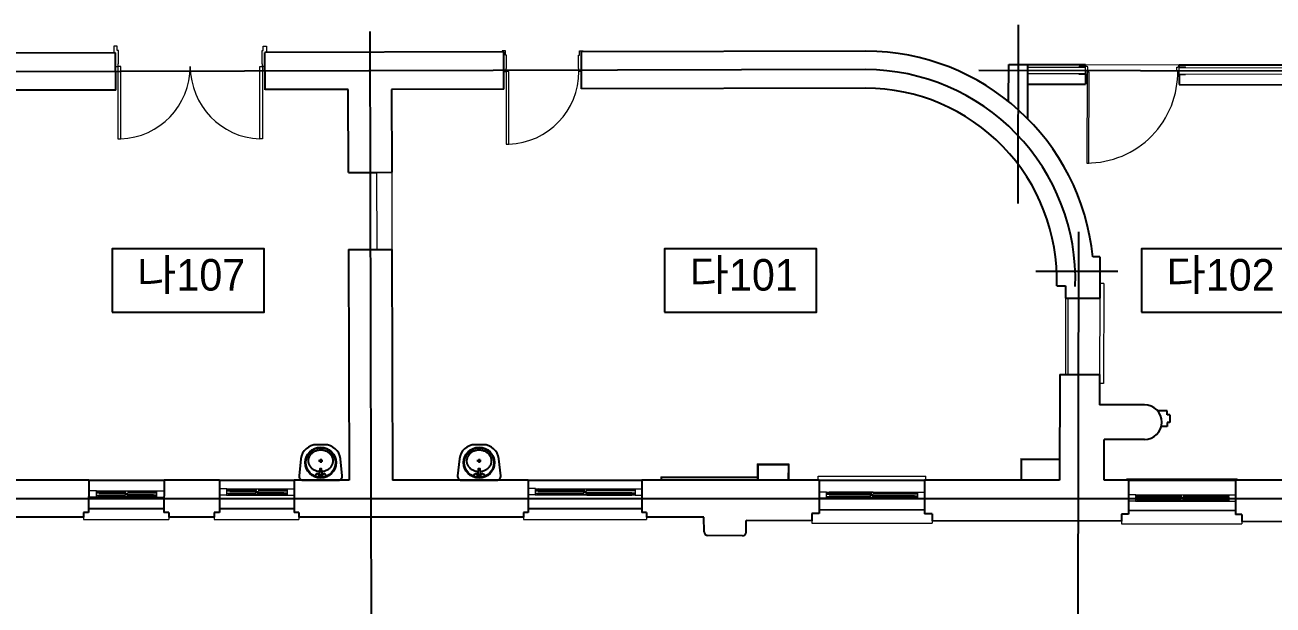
# Model space of a CAD drawing. Header units: millimetres. Extents: x 580267 to 706267, y 28800 to 115200.
# Drawn here: x 646856 to 662689, y 58665 to 66019 of the extents above; entities that cross this region are included whole.
import ezdxf
from ezdxf.enums import TextEntityAlignment as Align

# ---------------------------------------------------------------- set-up
doc = ezdxf.new("R2010")
doc.units = ezdxf.units.MM
doc.header["$LTSCALE"] = 5
for name, color, linetype, lineweight in [('ELE-1 (벽체 마감)', 3, 'Continuous', 9), ('ELE-2 (마감 창호)', 4, 'Continuous', 9), ('HAT-2', 8, 'Continuous', 0)]:
    doc.layers.add(name, color=color, linetype=linetype, lineweight=lineweight)
for name, color, linetype in [('text', 7, 'Continuous'), ('단면선', 2, 'Continuous'), ('입면', 7, 'Continuous'), ('입면선', 8, 'Continuous'), ('중심선', 1, 'Continuous')]:
    doc.layers.add(name, color=color, linetype=linetype)
doc.styles.get("Standard").update_dxf_attribs({"font": 'Gulim.ttf'})

# ---------------------------------------------------------------- blocks, each defined once
blk = doc.blocks.new('A$C26F80365')
at = {"layer": '입면선'}
for p, q in [((-25, 194), (25, 194)), ((-26, 0), (27, 0)), ((0, -27), (0, 26))]:
    blk.add_line(p, q, dxfattribs=at)
blk.add_lwpolyline([(-51, -205), (51, -205, 0.382162), (250, -27), (274, 189, 0.447008), (224, 245), (-224, 245, 0.447008), (-274, 189), (-250, -27, 0.382162)], format="xyb", close=True, dxfattribs=at)
blk.add_lwpolyline([(-25, 170), (-22, 170, -0.386916), (-18, 166), (-12, 101), (12, 101), (18, 166, -0.386916), (22, 170), (25, 170)], format="xyb", dxfattribs=at)
for centre, radius in [((0, 23), 196), ((0, 23), 188), ((-43, 182), 21.4), ((0, 182), 6.83), ((43, 182), 21.4), ((0, 0), 12.8)]:
    blk.add_circle(centre, radius, dxfattribs=at)
blk.add_rational_spline([(-15, 134), (-270, 114), (-135, -71), (0, -256), (135, -71), (270, 114), (15, 134)], [1, 0.527194519268, 1, 0.527194519268, 1, 0.527194519268, 1], degree=2, knots=[0, 0, 0, 0.333333, 0.333333, 0.666667, 0.666667, 1, 1, 1], dxfattribs=at)

msp = doc.modelspace()

# ---------------------------------------------------------------- linework, layer by layer
at = {"layer": 'ELE-1 (벽체 마감)'}
for p, q in [((659580, 65403.7), (660310, 65402.3)), ((659580.2, 65483.7), (660310.2, 65482.3)), ((660310, 65402.3), (660310.2, 65482.3)), ((661500, 65399.8), (661500.2, 65479.8)), ((661500, 65399.8), (663460, 65395.8)), ((661500.2, 65479.8), (663521.2, 65475.7)), ((651317.6, 64150.6), (651319.8, 63172.6)), ((651508.6, 64151), (651510.8, 63173)), ((660540.7, 62743.5), (660490.7, 62743.6)), ((660540.7, 62743.5), (660538.1, 61474.5)), ((660056.4, 62557.5), (660056.4, 61589.5)), ((660086.4, 62557.5), (660086.4, 61589.4)), ((660490.4, 62556.6), (660488.4, 61588.6)), ((660538.1, 61474.5), (660488.1, 61474.6)), ((659489.2, 60520.9), (659488.6, 60248.4)), ((659489.2, 60520.9), (659982.2, 60519.9)), ((659499.2, 60510.9), (659498.6, 60248.3)), ((659499.2, 60510.9), (659982.2, 60509.9)), ((656146.1, 60454), (656145.7, 60248.1)), ((656146.1, 60454), (656546.1, 60453.2)), ((656156.1, 60444), (656155.7, 60248.1)), ((656156.1, 60444), (656536.1, 60443.2)), ((656536.1, 60443.2), (656535.7, 60248.2)), ((656546.1, 60453.2), (656545.7, 60248.2)), ((654921.7, 60291.5), (654921.7, 60248.1)), ((654921.7, 60291.5), (656145.7, 60289)), ((654931.7, 60281.5), (654931.7, 60248.1)), ((654931.7, 60281.5), (656145.7, 60279))]:
    msp.add_line(p, q, dxfattribs=at)
at = {"layer": 'ELE-2 (마감 창호)'}
for p, q in [((647984.8, 65751.1), (647984.6, 65664.3)), ((648026.8, 65751.1), (647984.8, 65751.1)), ((648026.8, 65696.1), (648026.8, 65751.1)), ((649879.5, 65696.1), (649879.5, 65751.1)), ((649879.5, 65751.1), (649921.5, 65751.1)), ((649921.5, 65751.1), (649921.7, 65669.2)), ((648040.8, 65696.1), (648026.8, 65696.1)), ((648040.8, 65527.1), (648040.8, 65696.1)), ((649865.5, 65527.1), (649865.5, 65696.1)), ((649865.5, 65696.1), (649879.5, 65696.1)), ((652952.6, 65690.5), (652909.6, 65690.5)), ((652909.6, 65690.5), (652909.7, 65676.8)), ((652952.6, 65635.5), (652952.6, 65690.5)), ((652966.6, 65635.5), (652952.6, 65635.5)), ((652966.6, 65465.5), (652966.6, 65635.5)), ((653878.5, 65465.5), (653878.5, 65635.5)), ((653878.5, 65635.5), (653892.5, 65635.5)), ((653892.5, 65635.5), (653892.5, 65690.5)), ((653892.5, 65690.5), (653935.5, 65690.5)), ((653935.5, 65690.5), (653935.5, 65679.2)), ((648006.6, 65491.1), (648035.8, 65491.1)), ((648040.8, 65527.1), (648035.8, 65527.1)), ((648035.8, 65527.1), (648035.8, 65491.1)), ((649870.5, 65527.1), (649865.5, 65527.1)), ((649870.5, 65491.1), (649870.5, 65527.1)), ((649899.8, 65491.1), (649870.5, 65491.1)), ((652930.1, 65430.5), (652960.6, 65430.5)), ((652960.6, 65430.5), (652960.6, 65465.5)), ((652960.6, 65465.5), (652966.6, 65465.5)), ((653884.5, 65465.5), (653878.5, 65465.5)), ((653884.5, 65430.5), (653884.5, 65465.5)), ((653915.1, 65430.5), (653884.5, 65430.5)), ((660230, 65392.4), (660230, 65402.4)), ((660330, 65392.2), (660230, 65392.4)), ((660330.2, 65492.2), (660230.2, 65492.4)), ((660230.2, 65482.4), (660230.2, 65492.4)), ((660310.3, 65517.3), (661500.3, 65514.8)), ((660330, 65392.2), (660330.1, 65445.2)), ((660340.1, 65445.2), (660330.1, 65445.2)), ((660330.2, 65487.2), (660330.2, 65492.2)), ((660340.2, 65487.2), (660330.2, 65487.2)), ((660340.1, 65445.2), (660340.2, 65487.2)), ((661470.1, 65442.9), (661470.2, 65484.9)), ((661470.1, 65442.9), (661480.1, 65442.9)), ((661470.2, 65484.9), (661480.2, 65484.9)), ((661480, 65389.9), (661480.1, 65442.9)), ((661480.2, 65489.9), (661580.2, 65489.7)), ((661480.2, 65484.9), (661480.2, 65489.9)), ((661580, 65389.7), (661580, 65399.7)), ((661580.2, 65479.7), (661580.2, 65489.7)), ((661480, 65389.9), (661580, 65389.7)), ((656916.5, 60248.1), (656916.5, 60298.1)), ((656916.5, 60298.1), (658284.7, 60298.1)), ((658284.7, 60248.1), (658284.7, 60298.1)), ((660836.4, 60248.1), (660836.4, 60263.1)), ((660836.4, 60263.1), (662234.5, 60263.1)), ((662234.5, 60248.1), (662234.5, 60263.1)), ((647758.3, 60032.9), (647664.1, 60033.1)), ((647763.5, 60112.9), (647664.3, 60113.1)), ((647758.4, 60092.9), (647758.3, 60052.9)), ((647778.3, 60052.9), (647758.3, 60052.9)), ((647758.3, 60047.9), (647758.3, 60032.9)), ((647778.3, 60047.9), (647758.3, 60047.9)), ((647758.3, 60032.9), (648526.1, 60031.3)), ((647758.5, 60109.9), (647758.4, 60097.9)), ((647778.4, 60097.9), (647758.4, 60097.9)), ((647778.4, 60092.9), (647758.4, 60092.9)), ((647763.5, 60109.9), (647758.5, 60109.9)), ((647759.4, 60108.9), (647759.4, 60098.9)), ((647759.4, 60108.9), (647798.4, 60108.8)), ((647779.4, 60098.9), (647759.4, 60098.9)), ((647759.4, 60091.9), (647759.4, 60081.9)), ((647779.4, 60091.9), (647759.4, 60091.9)), ((647798.4, 60081.9), (647759.4, 60081.9)), ((647763.5, 60112.9), (648521.3, 60111.3)), ((647763.5, 60112.9), (647763.5, 60109.9)), ((647778.3, 60052.9), (647778.3, 60047.9)), ((647778.4, 60097.9), (647778.4, 60092.9)), ((647779.4, 60098.9), (647779.4, 60091.9)), ((647798.4, 60100.4), (647788.4, 60099.4)), ((647788.4, 60099.4), (647788.4, 60091.4)), ((647788.4, 60091.4), (647798.4, 60090.4)), ((647793.4, 60098.4), (647793.4, 60092.4)), ((647794.4, 60098.4), (648127.9, 60097.7)), ((647794.4, 60092.4), (648127.9, 60091.7)), ((647798.4, 60108.8), (647798.4, 60100.4)), ((647800.4, 60099.8), (647798.4, 60100.4)), ((647800.4, 60090.8), (647798.4, 60090.4)), ((647798.4, 60090.4), (647798.4, 60081.9)), ((647801.4, 60098.3), (647800.4, 60099.8)), ((647801.4, 60092.3), (647800.4, 60090.8)), ((648119.9, 60097.7), (648120.9, 60099.2)), ((648119.9, 60091.7), (648120.9, 60090.2)), ((648120.9, 60099.2), (648122.9, 60099.7)), ((648120.9, 60090.2), (648122.9, 60089.7)), ((648122.9, 60108.2), (648122.9, 60099.7)), ((648161.9, 60108.1), (648122.9, 60108.2)), ((648122.9, 60099.7), (648132.9, 60098.7)), ((648132.9, 60090.7), (648122.9, 60089.7)), ((648122.9, 60089.7), (648122.9, 60081.2)), ((648122.9, 60081.2), (648161.9, 60081.1)), ((648122.9, 60081.2), (648161.9, 60081.1)), ((648123.8, 60063.2), (648123.8, 60036.2)), ((648162.8, 60063.1), (648123.8, 60063.2)), ((648162.8, 60036.1), (648123.8, 60036.2)), ((648127.9, 60097.7), (648127.9, 60091.7)), ((648132.9, 60098.7), (648132.9, 60090.7)), ((648152.8, 60053.6), (648162.8, 60054.6)), ((648152.8, 60053.6), (648152.8, 60045.6)), ((648152.8, 60045.6), (648162.8, 60044.6)), ((648157.8, 60052.6), (648157.8, 60046.6)), ((648157.8, 60052.6), (648491.2, 60051.9)), ((648157.8, 60046.6), (648491.2, 60045.9)), ((648161.9, 60108.1), (648161.9, 60081.1)), ((648162.8, 60063.1), (648162.8, 60054.6)), ((648164.8, 60054.1), (648162.8, 60054.6)), ((648164.8, 60045.1), (648162.8, 60044.6)), ((648162.8, 60044.6), (648162.8, 60036.1)), ((648165.8, 60052.6), (648164.8, 60054.1)), ((648165.8, 60046.6), (648164.8, 60045.1)), ((648483.2, 60051.9), (648484.2, 60053.4)), ((648483.2, 60045.9), (648484.2, 60044.4)), ((648484.2, 60053.4), (648486.2, 60053.9)), ((648484.2, 60044.4), (648486.2, 60043.9)), ((648486.2, 60043.9), (648486.1, 60035.4)), ((648486.1, 60035.4), (648525.1, 60035.3)), ((648486.2, 60062.4), (648486.2, 60053.9)), ((648486.2, 60062.4), (648525.2, 60062.3)), ((648486.2, 60053.9), (648496.2, 60052.9)), ((648496.2, 60044.9), (648486.2, 60043.9)), ((648491.2, 60051.9), (648491.2, 60045.9)), ((648496.2, 60052.9), (648496.2, 60044.9)), ((648505.2, 60052.4), (648505.2, 60045.4)), ((648505.2, 60052.4), (648525.2, 60052.3)), ((648505.2, 60045.4), (648525.2, 60045.3)), ((648506.2, 60051.4), (648506.2, 60046.4)), ((648506.2, 60051.4), (648526.2, 60051.3)), ((648506.2, 60046.4), (648526.2, 60046.3)), ((648506.3, 60096.4), (648506.3, 60091.4)), ((648506.3, 60096.4), (648526.3, 60096.3)), ((648506.3, 60091.4), (648526.3, 60091.3)), ((648521.3, 60111.3), (648521.3, 60108.3)), ((648521.3, 60111.3), (648620.2, 60111.1)), ((648521.3, 60108.3), (648526.3, 60108.3)), ((648525.2, 60045.3), (648525.1, 60035.3)), ((648525.2, 60062.3), (648525.2, 60052.3)), ((648526.2, 60046.3), (648526.1, 60031.3)), ((648526.1, 60031.3), (648620, 60031.1)), ((648526.3, 60091.3), (648526.2, 60051.3)), ((648526.3, 60108.3), (648526.3, 60096.3)), ((649413, 60057.9), (649322.2, 60058.1)), ((649418.2, 60137.9), (649322.4, 60138.1)), ((649413, 60072.9), (649413, 60057.9)), ((649433, 60072.9), (649413, 60072.9)), ((649413, 60057.9), (650180.9, 60056.3)), ((649413.1, 60117.9), (649413.1, 60077.9)), ((649433.1, 60117.9), (649413.1, 60117.9)), ((649433.1, 60077.9), (649413.1, 60077.9)), ((649413.2, 60134.9), (649413.2, 60122.9)), ((649418.2, 60134.9), (649413.2, 60134.9)), ((649433.2, 60122.9), (649413.2, 60122.9)), ((649414.1, 60116.9), (649414.1, 60106.9)), ((649434.1, 60116.9), (649414.1, 60116.9)), ((649453.1, 60106.9), (649414.1, 60106.9)), ((649414.2, 60133.9), (649414.2, 60123.9)), ((649414.2, 60133.9), (649453.2, 60133.9)), ((649434.2, 60123.9), (649414.2, 60123.9)), ((649418.2, 60137.9), (650176, 60136.4)), ((649418.2, 60137.9), (649418.2, 60134.9)), ((649433.1, 60077.9), (649433, 60072.9)), ((649433.2, 60122.9), (649433.1, 60117.9)), ((649434.2, 60123.9), (649434.1, 60116.9)), ((649443.2, 60124.4), (649443.1, 60116.4)), ((649443.1, 60116.4), (649453.1, 60115.4)), ((649453.2, 60125.4), (649443.2, 60124.4)), ((649448.2, 60123.4), (649448.1, 60117.4)), ((649449.1, 60117.4), (649782.6, 60116.7)), ((649449.2, 60123.4), (649782.6, 60122.7)), ((649455.1, 60115.9), (649453.1, 60115.4)), ((649453.1, 60115.4), (649453.1, 60106.9)), ((649453.2, 60133.9), (649453.2, 60125.4)), ((649455.2, 60124.9), (649453.2, 60125.4)), ((649456.1, 60117.4), (649455.1, 60115.9)), ((649456.2, 60123.4), (649455.2, 60124.9)), ((649774.6, 60122.7), (649775.6, 60124.2)), ((649774.6, 60116.7), (649775.6, 60115.2)), ((649775.6, 60124.2), (649777.6, 60124.7)), ((649775.6, 60115.2), (649777.6, 60114.7)), ((649777.7, 60133.2), (649777.6, 60124.7)), ((649777.6, 60124.7), (649787.6, 60123.7)), ((649787.6, 60115.7), (649777.6, 60114.7)), ((649777.6, 60114.7), (649777.6, 60106.2)), ((649777.6, 60106.2), (649816.6, 60106.1)), ((649777.6, 60106.2), (649816.6, 60106.1)), ((649816.7, 60133.1), (649777.7, 60133.2)), ((649778.6, 60088.2), (649778.5, 60061.2)), ((649817.5, 60061.1), (649778.5, 60061.2)), ((649817.6, 60088.1), (649778.6, 60088.2)), ((649782.6, 60122.7), (649782.6, 60116.7)), ((649787.6, 60123.7), (649787.6, 60115.7)), ((649807.5, 60078.6), (649817.5, 60079.6)), ((649807.5, 60078.6), (649807.5, 60070.6)), ((649807.5, 60070.6), (649817.5, 60069.6)), ((649812.5, 60077.6), (649812.5, 60071.6)), ((649812.5, 60077.6), (650145.9, 60076.9)), ((649812.5, 60071.6), (650145.9, 60070.9)), ((649816.7, 60133.1), (649816.6, 60106.1)), ((649817.6, 60088.1), (649817.5, 60079.6)), ((649819.5, 60079.1), (649817.5, 60079.6)), ((649819.5, 60070.1), (649817.5, 60069.6)), ((649817.5, 60069.6), (649817.5, 60061.1)), ((649820.5, 60077.6), (649819.5, 60079.1)), ((649820.5, 60071.6), (649819.5, 60070.1)), ((650137.9, 60076.9), (650138.9, 60078.4)), ((650137.9, 60070.9), (650138.9, 60069.4)), ((650138.9, 60078.4), (650140.9, 60078.9)), ((650138.9, 60069.4), (650140.9, 60068.9)), ((650140.9, 60087.4), (650140.9, 60078.9)), ((650140.9, 60087.4), (650179.9, 60087.3)), ((650140.9, 60078.9), (650150.9, 60077.9)), ((650150.9, 60069.9), (650140.9, 60068.9)), ((650140.9, 60068.9), (650140.9, 60060.4)), ((650140.9, 60060.4), (650179.9, 60060.3)), ((650145.9, 60076.9), (650145.9, 60070.9)), ((650150.9, 60077.9), (650150.9, 60069.9)), ((650159.9, 60077.4), (650159.9, 60070.4)), ((650159.9, 60077.4), (650179.9, 60077.3)), ((650159.9, 60070.4), (650179.9, 60070.3)), ((650160.9, 60076.4), (650160.9, 60071.4)), ((650160.9, 60076.4), (650180.9, 60076.3)), ((650160.9, 60071.4), (650180.9, 60071.3)), ((650161, 60121.4), (650161, 60116.4)), ((650161, 60121.4), (650181, 60121.3)), ((650161, 60116.4), (650181, 60116.3)), ((650176, 60136.4), (650176, 60133.4)), ((650176, 60136.4), (650271.6, 60136.2)), ((650176, 60133.4), (650181, 60133.3)), ((650179.9, 60087.3), (650179.9, 60077.3)), ((650179.9, 60070.3), (650179.9, 60060.3)), ((650181, 60116.3), (650180.9, 60076.3)), ((650180.9, 60071.3), (650180.9, 60056.3)), ((650180.9, 60056.3), (650271.4, 60056.2)), ((650181, 60133.3), (650181, 60121.3)), ((653326.9, 60060.9), (653239.9, 60061.1)), ((653332, 60140.9), (653240, 60141.1)), ((653327, 60120.9), (653326.9, 60080.9)), ((653346.9, 60080.9), (653326.9, 60080.9)), ((653326.9, 60075.9), (653326.9, 60060.9)), ((653346.9, 60075.9), (653326.9, 60075.9)), ((653326.9, 60060.9), (654596.2, 60058.3)), ((653327, 60137.9), (653327, 60125.9)), ((653332, 60137.9), (653327, 60137.9)), ((653347, 60125.9), (653327, 60125.9)), ((653347, 60120.9), (653327, 60120.9)), ((653328, 60136.9), (653328, 60126.9)), ((653328, 60136.9), (653367, 60136.9)), ((653348, 60126.9), (653328, 60126.9)), ((653328, 60119.9), (653328, 60109.9)), ((653348, 60119.9), (653328, 60119.9)), ((653367, 60109.9), (653328, 60109.9)), ((653332, 60140.9), (654591.3, 60138.3)), ((653332, 60140.9), (653332, 60137.9)), ((653346.9, 60080.9), (653346.9, 60075.9)), ((653347, 60125.9), (653347, 60120.9)), ((653348, 60126.9), (653348, 60119.9)), ((653367, 60128.4), (653357, 60127.4)), ((653357, 60127.4), (653357, 60119.4)), ((653357, 60119.4), (653367, 60118.4)), ((653362, 60126.4), (653362, 60120.4)), ((653363, 60126.4), (653947.2, 60125.2)), ((653363, 60120.4), (653947.2, 60119.2)), ((653367, 60136.9), (653367, 60128.4)), ((653369, 60127.9), (653367, 60128.4)), ((653369, 60118.9), (653367, 60118.4)), ((653367, 60118.4), (653367, 60109.9)), ((653370, 60126.4), (653369, 60127.9)), ((653370, 60120.4), (653369, 60118.9)), ((653939.2, 60125.2), (653940.2, 60126.7)), ((653939.2, 60119.2), (653940.2, 60117.7)), ((653940.2, 60126.7), (653942.2, 60127.2)), ((653940.2, 60117.7), (653942.2, 60117.2)), ((653942.2, 60135.7), (653942.2, 60127.2)), ((653981.2, 60135.6), (653942.2, 60135.7)), ((653942.2, 60127.2), (653952.2, 60126.1)), ((653952.2, 60118.1), (653942.2, 60117.2)), ((653942.2, 60117.2), (653942.2, 60108.7)), ((653942.2, 60108.7), (653981.2, 60108.6)), ((653942.2, 60108.7), (653981.2, 60108.6)), ((653943.1, 60090.7), (653943.1, 60063.7)), ((653982.1, 60090.6), (653943.1, 60090.7)), ((653982.1, 60063.6), (653943.1, 60063.7)), ((653947.2, 60125.2), (653947.2, 60119.2)), ((653952.2, 60126.1), (653952.2, 60118.1)), ((653972.1, 60081.1), (653982.1, 60082.1)), ((653972.1, 60081.1), (653972.1, 60073.1)), ((653972.1, 60073.1), (653982.1, 60072.1)), ((653977.1, 60080.1), (653977.1, 60074.1)), ((653977.1, 60080.1), (654561.2, 60078.9)), ((653977.1, 60074.1), (654561.2, 60072.9)), ((653981.2, 60135.6), (653981.2, 60108.6)), ((653982.1, 60090.6), (653982.1, 60082.1)), ((653984.1, 60081.6), (653982.1, 60082.1)), ((653984.1, 60072.6), (653982.1, 60072.1)), ((653982.1, 60072.1), (653982.1, 60063.6)), ((653985.1, 60080.1), (653984.1, 60081.6)), ((653985.1, 60074.1), (653984.1, 60072.6)), ((654553.2, 60078.9), (654554.2, 60080.4)), ((654553.2, 60072.9), (654554.2, 60071.4)), ((654554.2, 60080.4), (654556.2, 60080.9)), ((654554.2, 60071.4), (654556.2, 60070.9)), ((654556.2, 60089.4), (654556.2, 60080.9)), ((654556.2, 60089.4), (654595.2, 60089.3)), ((654556.2, 60080.9), (654566.2, 60079.9)), ((654566.2, 60071.9), (654556.2, 60070.9)), ((654556.2, 60070.9), (654556.2, 60062.4)), ((654556.2, 60062.4), (654595.2, 60062.3)), ((654561.2, 60078.9), (654561.2, 60072.9)), ((654566.2, 60079.9), (654566.2, 60071.9)), ((654575.2, 60079.4), (654575.2, 60072.4)), ((654575.2, 60079.4), (654595.2, 60079.3)), ((654575.2, 60072.4), (654595.2, 60072.3)), ((654576.2, 60078.4), (654576.2, 60073.4)), ((654576.2, 60078.4), (654596.2, 60078.3)), ((654576.2, 60073.4), (654596.2, 60073.3)), ((654576.3, 60123.4), (654576.3, 60118.4)), ((654576.3, 60123.4), (654596.3, 60123.3)), ((654576.3, 60118.4), (654596.3, 60118.3)), ((654591.3, 60138.3), (654591.3, 60135.3)), ((654591.3, 60138.3), (654683.3, 60138.1)), ((654591.3, 60135.3), (654596.3, 60135.3)), ((654595.2, 60089.3), (654595.2, 60079.3)), ((654595.2, 60072.3), (654595.2, 60062.3)), ((654596.3, 60118.3), (654596.2, 60078.3)), ((654596.2, 60073.3), (654596.2, 60058.3)), ((654596.2, 60058.3), (654683.2, 60058.1)), ((654596.3, 60135.3), (654596.3, 60123.3)), ((657023.2, 60098.1), (656931.2, 60098.1)), ((657018.2, 60018.1), (656931.2, 60018.1)), ((657018.2, 60095.1), (657018.2, 60083.1)), ((657023.2, 60095.1), (657018.2, 60095.1)), ((657038.2, 60083.1), (657018.2, 60083.1)), ((657018.2, 60078.1), (657018.2, 60038.1)), ((657038.2, 60078.1), (657018.2, 60078.1)), ((657038.2, 60038.1), (657018.2, 60038.1)), ((657018.2, 60033.1), (657018.2, 60018.1)), ((657038.2, 60033.1), (657018.2, 60033.1)), ((657018.2, 60018.1), (658179.4, 60018.1)), ((657019.2, 60094.1), (657019.2, 60084.1)), ((657019.2, 60094.1), (657058.2, 60094.1)), ((657039.2, 60084.1), (657019.2, 60084.1)), ((657019.2, 60077.1), (657019.2, 60067.1)), ((657039.2, 60077.1), (657019.2, 60077.1)), ((657058.2, 60067.1), (657019.2, 60067.1)), ((657023.2, 60098.1), (658174.4, 60098.1)), ((657023.2, 60098.1), (657023.2, 60095.1)), ((657038.2, 60083.1), (657038.2, 60078.1)), ((657038.2, 60038.1), (657038.2, 60033.1)), ((657039.2, 60084.1), (657039.2, 60077.1)), ((657058.2, 60085.6), (657048.2, 60084.6)), ((657048.2, 60084.6), (657048.2, 60076.6)), ((657048.2, 60076.6), (657058.2, 60075.6)), ((657053.2, 60083.6), (657053.2, 60077.6)), ((657054.2, 60083.6), (657584.3, 60083.6)), ((657054.2, 60077.6), (657584.3, 60077.6)), ((657058.2, 60094.1), (657058.2, 60085.6)), ((657060.2, 60085.1), (657058.2, 60085.6)), ((657060.2, 60076.1), (657058.2, 60075.6)), ((657058.2, 60075.6), (657058.2, 60067.1)), ((657061.2, 60083.6), (657060.2, 60085.1)), ((657061.2, 60077.6), (657060.2, 60076.1)), ((657576.3, 60083.6), (657577.3, 60085.1)), ((657576.3, 60077.6), (657577.3, 60076.1)), ((657577.3, 60085.1), (657579.3, 60085.6)), ((657577.3, 60076.1), (657579.3, 60075.6)), ((657579.3, 60094.1), (657579.3, 60085.6)), ((657618.3, 60094.1), (657579.3, 60094.1)), ((657579.3, 60085.6), (657589.3, 60084.6)), ((657589.3, 60076.6), (657579.3, 60075.6)), ((657579.3, 60075.6), (657579.3, 60067.1)), ((657579.3, 60067.1), (657618.3, 60067.1)), ((657579.3, 60067.1), (657618.3, 60067.1)), ((657580.3, 60049.1), (657580.3, 60022.1)), ((657619.3, 60049.1), (657580.3, 60049.1)), ((657619.3, 60022.1), (657580.3, 60022.1)), ((657584.3, 60083.6), (657584.3, 60077.6)), ((657589.3, 60084.6), (657589.3, 60076.6)), ((657609.3, 60039.6), (657619.3, 60040.6)), ((657609.3, 60039.6), (657609.3, 60031.6)), ((657609.3, 60031.6), (657619.3, 60030.6)), ((657614.3, 60038.6), (657614.3, 60032.6)), ((657614.3, 60038.6), (658144.4, 60038.6)), ((657614.3, 60032.6), (658144.4, 60032.6)), ((657618.3, 60094.1), (657618.3, 60067.1)), ((657619.3, 60049.1), (657619.3, 60040.6)), ((657621.3, 60040.1), (657619.3, 60040.6)), ((657621.3, 60031.1), (657619.3, 60030.6)), ((657619.3, 60030.6), (657619.3, 60022.1)), ((657622.3, 60038.6), (657621.3, 60040.1)), ((657622.3, 60032.6), (657621.3, 60031.1)), ((658136.4, 60038.6), (658137.4, 60040.1)), ((658136.4, 60032.6), (658137.4, 60031.1)), ((658137.4, 60040.1), (658139.4, 60040.6)), ((658137.4, 60031.1), (658139.4, 60030.6)), ((658139.4, 60049.1), (658139.4, 60040.6)), ((658139.4, 60049.1), (658178.4, 60049.1)), ((658139.4, 60040.6), (658149.4, 60039.6)), ((658149.4, 60031.6), (658139.4, 60030.6)), ((658139.4, 60030.6), (658139.4, 60022.1)), ((658139.4, 60022.1), (658178.4, 60022.1)), ((658144.4, 60038.6), (658144.4, 60032.6)), ((658149.4, 60039.6), (658149.4, 60031.6)), ((658158.4, 60039.1), (658158.4, 60032.1)), ((658158.4, 60039.1), (658178.4, 60039.1)), ((658158.4, 60032.1), (658178.4, 60032.1)), ((658159.4, 60083.1), (658159.4, 60078.1)), ((658159.4, 60083.1), (658179.4, 60083.1)), ((658159.4, 60078.1), (658179.4, 60078.1)), ((658159.4, 60038.1), (658159.4, 60033.1)), ((658159.4, 60038.1), (658179.4, 60038.1)), ((658159.4, 60033.1), (658179.4, 60033.1)), ((658174.4, 60098.1), (658174.4, 60095.1)), ((658174.4, 60098.1), (658266.4, 60098.1)), ((658174.4, 60095.1), (658179.4, 60095.1)), ((658178.4, 60049.1), (658178.4, 60039.1)), ((658178.4, 60032.1), (658178.4, 60022.1)), ((658179.4, 60095.1), (658179.4, 60083.1)), ((658179.4, 60078.1), (658179.4, 60038.1)), ((658179.4, 60033.1), (658179.4, 60018.1)), ((658179.4, 60018.1), (658266.4, 60018.1)), ((660948, 60063.1), (660856, 60063.1)), ((660943, 60060.1), (660943, 60048.1)), ((660948, 60060.1), (660943, 60060.1)), ((660963, 60048.1), (660943, 60048.1)), ((660943, 60043.1), (660943, 60003.1)), ((660963, 60043.1), (660943, 60043.1)), ((660944, 60059.1), (660944, 60049.1)), ((660944, 60059.1), (660983, 60059.1)), ((660964, 60049.1), (660944, 60049.1)), ((660944, 60042.1), (660944, 60032.1)), ((660964, 60042.1), (660944, 60042.1)), ((660983, 60032.1), (660944, 60032.1)), ((660948, 60063.1), (662122.1, 60063.1)), ((660948, 60063.1), (660948, 60060.1)), ((660963, 60048.1), (660963, 60043.1)), ((660964, 60049.1), (660964, 60042.1)), ((660983, 60050.6), (660973, 60049.6)), ((660973, 60049.6), (660973, 60041.6)), ((660973, 60041.6), (660983, 60040.6)), ((660978, 60048.6), (660978, 60042.6)), ((660979, 60048.6), (661520.6, 60048.6)), ((660979, 60042.6), (661520.6, 60042.6)), ((660983, 60059.1), (660983, 60050.6)), ((660985, 60050.1), (660983, 60050.6)), ((660985, 60041.1), (660983, 60040.6)), ((660983, 60040.6), (660983, 60032.1)), ((660986, 60048.6), (660985, 60050.1)), ((660986, 60042.6), (660985, 60041.1)), ((661512.6, 60048.6), (661513.6, 60050.1)), ((661512.6, 60042.6), (661513.6, 60041.1)), ((661513.6, 60050.1), (661515.6, 60050.6)), ((661513.6, 60041.1), (661515.6, 60040.6)), ((661515.6, 60059.1), (661515.6, 60050.6)), ((661554.6, 60059.1), (661515.6, 60059.1)), ((661515.6, 60050.6), (661525.6, 60049.6)), ((661525.6, 60041.6), (661515.6, 60040.6)), ((661515.6, 60040.6), (661515.6, 60032.1)), ((661515.6, 60032.1), (661554.6, 60032.1)), ((661515.6, 60032.1), (661554.6, 60032.1)), ((661516.6, 60014.1), (661516.6, 59987.1)), ((661555.6, 60014.1), (661516.6, 60014.1)), ((661520.6, 60048.6), (661520.6, 60042.6)), ((661525.6, 60049.6), (661525.6, 60041.6)), ((661554.6, 60059.1), (661554.6, 60032.1)), ((661555.6, 60014.1), (661555.6, 60005.6)), ((662087.1, 60014.1), (662087.1, 60005.6)), ((662087.1, 60014.1), (662126.1, 60014.1)), ((662107.1, 60048.1), (662107.1, 60043.1)), ((662107.1, 60048.1), (662127.1, 60048.1)), ((662107.1, 60043.1), (662127.1, 60043.1)), ((662122.1, 60063.1), (662122.1, 60060.1)), ((662122.1, 60063.1), (662214.1, 60063.1)), ((662122.1, 60060.1), (662127.1, 60060.1)), ((662126.1, 60014.1), (662126.1, 60004.1)), ((662127.1, 60060.1), (662127.1, 60048.1)), ((662127.1, 60043.1), (662127.1, 60003.1)), ((660943, 59983.1), (660856, 59983.1)), ((660963, 60003.1), (660943, 60003.1)), ((660943, 59998.1), (660943, 59983.1)), ((660963, 59998.1), (660943, 59998.1)), ((660943, 59983.1), (662127.1, 59983.1)), ((660963, 60003.1), (660963, 59998.1)), ((661555.6, 59987.1), (661516.6, 59987.1)), ((661545.6, 60004.6), (661555.6, 60005.6)), ((661545.6, 60004.6), (661545.6, 59996.6)), ((661545.6, 59996.6), (661555.6, 59995.6)), ((661550.6, 60003.6), (661550.6, 59997.6)), ((661550.6, 60003.6), (662092.1, 60003.6)), ((661550.6, 59997.6), (662092.1, 59997.6)), ((661557.6, 60005.1), (661555.6, 60005.6)), ((661557.6, 59996.1), (661555.6, 59995.6)), ((661555.6, 59995.6), (661555.6, 59987.1)), ((661558.6, 60003.6), (661557.6, 60005.1)), ((661558.6, 59997.6), (661557.6, 59996.1)), ((662084.1, 60003.6), (662085.1, 60005.1)), ((662084.1, 59997.6), (662085.1, 59996.1)), ((662085.1, 60005.1), (662087.1, 60005.6)), ((662085.1, 59996.1), (662087.1, 59995.6)), ((662087.1, 60005.6), (662097.1, 60004.6)), ((662097.1, 59996.6), (662087.1, 59995.6)), ((662087.1, 59995.6), (662087.1, 59987.1)), ((662087.1, 59987.1), (662126.1, 59987.1)), ((662092.1, 60003.6), (662092.1, 59997.6)), ((662097.1, 60004.6), (662097.1, 59996.6)), ((662106.1, 60004.1), (662106.1, 59997.1)), ((662106.1, 60004.1), (662126.1, 60004.1)), ((662106.1, 59997.1), (662126.1, 59997.1)), ((662107.1, 60003.1), (662107.1, 59998.1)), ((662107.1, 60003.1), (662127.1, 60003.1)), ((662107.1, 59998.1), (662127.1, 59998.1)), ((662126.1, 59997.1), (662126.1, 59987.1)), ((662127.1, 59998.1), (662127.1, 59983.1)), ((662127.1, 59983.1), (662214.1, 59983.1))]:
    msp.add_line(p, q, dxfattribs=at)
for points in [[(648035.8, 65491.1), (648035.8, 64573.8), (648071.8, 64573.8), (648071.8, 65491.1), (648035.8, 65491.1)], [(649870.5, 65491.1), (649870.5, 64573.8), (649834.5, 64573.8), (649834.5, 65491.1), (649870.5, 65491.1)], [(652960.6, 65430.5), (652960.6, 65465.5)], [(652960.6, 65430.5), (652960.6, 64506.5), (652995.6, 64506.5), (652995.6, 65430.5), (652960.6, 65430.5)], [(653884.5, 65430.5), (653884.5, 65465.5)]]:
    msp.add_lwpolyline(points, dxfattribs=at)
msp.add_lwpolyline([(660356.6, 65418.7), (660330.1, 65418.7), (660327.7, 64268.7), (660354.2, 64268.7)], close=True, dxfattribs=at)
for centre, radius, start, end in [((648035.8, 65491.1), 917.3, 272.24911, 0), ((649870.5, 65491.1), 917.3, 180, 267.75089), ((652960.6, 65430.5), 923.9, 272.17101, 0), ((660330.1, 65418.7), 1150, 269.88299, 1.2034)]:
    msp.add_arc(centre, radius, start, end, dxfattribs=at)
at = {"layer": 'HAT-2'}
for p, q in [((647598.8, 59778.1), (647598.8, 59748.1)), ((647598.8, 59748.1), (648679.5, 59748.1)), ((648679.5, 59778.1), (648679.5, 59748.1)), ((649254.4, 59778.1), (649254.4, 59748.1)), ((649254.4, 59748.1), (650330.8, 59748.1)), ((650330.8, 59778.1), (650330.8, 59748.1)), ((653179.3, 59778.1), (653179.3, 59748.1)), ((653179.3, 59748.1), (654742.3, 59748.1)), ((654742.3, 59778.1), (654742.3, 59748.1)), ((656840, 59734.5), (656840, 59704.6)), ((656840, 59704.6), (658364.1, 59701.4)), ((658364.1, 59731.3), (658364.1, 59701.4)), ((660765.3, 59726.3), (660765.3, 59696.3)), ((660765.3, 59696.3), (662293.2, 59693.1)), ((662293.2, 59723.1), (662293.2, 59693.1))]:
    msp.add_line(p, q, dxfattribs=at)
at = {"layer": 'text'}
for points in [[(647960.6, 62378.1), (649889.2, 62378.1), (649889.2, 63180), (647960.6, 63180)], [(654970.6, 62378.1), (656899.2, 62378.1), (656899.2, 63180), (654970.6, 63180)], [(661020.6, 62378.1), (662949.2, 62378.1), (662949.2, 63180), (661020.6, 63180)]]:
    msp.add_lwpolyline(points, close=True, dxfattribs=at)
at = {"layer": '단면선'}
for p, q in [((648006.2, 65664.4), (645494.2, 65658.1)), ((648007.2, 65194.2), (648006.2, 65664.4)), ((652930.6, 65676.7), (649900.2, 65669.1)), ((649901.2, 65198.4), (649900.2, 65669.1)), ((652929.6, 65206.7), (652930.6, 65676.7)), ((653914.6, 65209.2), (653915.6, 65679.2)), ((657521.9, 65688.2), (653915.6, 65679.2)), ((659334.3, 65047.4), (659335.3, 65519.2)), ((659335.3, 65519.2), (659580.3, 65518.7)), ((659578.9, 64826.7), (659580.3, 65518.7)), ((648007.2, 65194.4), (645495.2, 65188.1)), ((650956.2, 65201.8), (649901.2, 65199.1)), ((650958.6, 64149.8), (650956.2, 65201.8)), ((652929.6, 65206.7), (651506.2, 65203.1)), ((651506.2, 65203.1), (651508.6, 64151)), ((657521.9, 65218.2), (653914.6, 65209.2)), ((650958.6, 64149.8), (651508.6, 64151)), ((650958.6, 64149.8), (651317.6, 64150.6)), ((650960.8, 63171.8), (651510.8, 63173)), ((650960.8, 63171.8), (650967.3, 60248.2)), ((651510.8, 63173), (651517.3, 60248.2)), ((660491.4, 63078.6), (660402.2, 63078.7)), ((660491.4, 63078.6), (660490.4, 62556.6)), ((659945.7, 62712.7), (660056.7, 62712.5)), ((660056.7, 62712.5), (660056.4, 62557.5)), ((660056.4, 62557.5), (660490.4, 62556.6)), ((659984.4, 61589.6), (659981.6, 60248.2)), ((659984.4, 61589.6), (660488.4, 61588.6)), ((660488.4, 61588.6), (660487.6, 61204.6)), ((661057.6, 61203.4), (660487.6, 61204.6)), ((660546.6, 60248.2), (660547.7, 60764.4)), ((661056.7, 60763.4), (660547.7, 60764.4)), ((647664.6, 60248.1), (645887.2, 60248.1)), ((647664.6, 60248.1), (647663.7, 59838.1)), ((648620.5, 60248.1), (648619.6, 59838.1)), ((649322.6, 60248.1), (648620.5, 60248.1)), ((649322.6, 60248.1), (649321.8, 59838.1)), ((650271.8, 60248.1), (650270.9, 59838.1)), ((650967.3, 60248.1), (650271.8, 60248.1)), ((653240.2, 60248.1), (651517.3, 60248.1)), ((653240.2, 60248.1), (653239.4, 59838.1)), ((654683.3, 60248.1), (654682.5, 59838.1)), ((656931.5, 60248.1), (654683.3, 60248.1)), ((656931.5, 60248.1), (656930.6, 59824.4)), ((658266.7, 60248.1), (658265.8, 59821.6)), ((659981.6, 60248.1), (658266.7, 60248.1)), ((660856.4, 60248.1), (660546.6, 60248.1)), ((660856.4, 60248.1), (660855.5, 59816.1)), ((662214.5, 60248.1), (662213.6, 59813.3)), ((664770.3, 60248.1), (662214.5, 60248.1)), ((647598.8, 59778.1), (645506.1, 59778.1)), ((647599, 59838.1), (647598.8, 59778.1)), ((647663.7, 59838.1), (647599, 59838.1)), ((648679.6, 59838.1), (648619.6, 59838.1)), ((648679.6, 59838.1), (648679.5, 59778.1)), ((649254.4, 59778.1), (648679.5, 59778.1)), ((649254.5, 59838.1), (649254.4, 59778.1)), ((649321.8, 59838.1), (649254.5, 59838.1)), ((650330.9, 59838.1), (650270.9, 59838.1)), ((650330.9, 59838.1), (650330.8, 59778.1)), ((653179.3, 59778.1), (650330.8, 59778.1)), ((653179.4, 59838.1), (653179.3, 59778.1)), ((653239.4, 59838.1), (653179.4, 59838.1)), ((654742.5, 59838.1), (654682.5, 59838.1)), ((654742.5, 59838.1), (654742.3, 59778.1)), ((655468.2, 59778.1), (654742.3, 59778.1)), ((655473.1, 59592), (655468.2, 59778.1)), ((656840, 59734.5), (656006, 59736.2)), ((656006.3, 59588.6), (656006, 59736.2)), ((656840.2, 59824.6), (656840, 59734.5)), ((656930.6, 59824.4), (656840.2, 59824.6)), ((658364.3, 59821.4), (658265.8, 59821.6)), ((658364.3, 59821.4), (658364.1, 59731.3)), ((660765.3, 59726.3), (658364.1, 59731.3)), ((660765.5, 59816.3), (660765.3, 59726.3)), ((660855.5, 59816.1), (660765.5, 59816.3)), ((662293.4, 59813.1), (662213.6, 59813.3)), ((662293.4, 59813.1), (662293.2, 59723.1)), ((664679.2, 59718.2), (662293.2, 59723.1)), ((655960.8, 59543.5), (655517.6, 59548.2))]:
    msp.add_line(p, q, dxfattribs=at)
for centre, radius, start, end in [((657516.8, 62787.6), 2900, 5.76117, 89.88299), ((657516.8, 62787.6), 2430, 358.23227, 89.88299), ((661057.1, 60983.4), 220, 269.88299, 89.88299), ((655518.1, 59593.2), 45, 181.51699, 269.39527), ((655961.3, 59588.5), 45, 269.39527, 0.09944)]:
    msp.add_arc(centre, radius, start, end, dxfattribs=at)
at = {"layer": '입면'}
for p, q in [((659580.3, 65518.7), (660310.3, 65517.3)), ((660310, 65392.3), (660309.8, 65267.3)), ((660310.2, 65492.3), (660310.3, 65517.3)), ((661500.2, 65489.8), (661500.3, 65514.8)), ((661500.3, 65514.8), (663521.3, 65510.7)), ((659579.8, 65268.7), (660309.8, 65267.3)), ((661500, 65389.8), (661499.8, 65264.8)), ((661499.8, 65264.8), (663459.8, 65260.8)), ((661344.7, 61127.8), (661222.9, 61128.1)), ((661344.6, 61077.8), (661344.7, 61127.8)), ((661344.4, 60977.8), (661344.3, 60927.8)), ((661379.4, 60977.7), (661344.4, 60977.8)), ((661379.6, 61077.7), (661344.6, 61077.8)), ((661379.6, 61077.7), (661379.4, 60977.7)), ((661344.3, 60927.8), (661270, 60928)), ((647664.6, 60248.1), (648620.5, 60248.1)), ((649322.6, 60248.1), (650271.8, 60248.1)), ((653240.2, 60248.1), (654683.3, 60248.1)), ((656931.5, 60248.1), (658266.7, 60248.1)), ((660856.4, 60248.1), (662214.5, 60248.1)), ((647778.3, 60052.9), (648123.8, 60052.2)), ((647778.3, 60047.9), (648123.8, 60047.2)), ((647798.4, 60108.8), (648122.9, 60108.2)), ((647798.4, 60081.9), (648122.9, 60081.2)), ((648161.9, 60097.1), (648526.3, 60096.3)), ((648161.9, 60092.1), (648526.3, 60091.3)), ((648162.8, 60063.1), (648486.2, 60062.4)), ((648162.8, 60036.1), (648486.1, 60035.4)), ((649433, 60072.9), (649778.5, 60072.2)), ((649433.1, 60077.9), (649778.5, 60077.2)), ((649453.1, 60106.9), (649777.6, 60106.2)), ((649453.2, 60133.9), (649777.7, 60133.2)), ((649816.6, 60122.1), (650181, 60121.3)), ((649816.6, 60117.1), (650181, 60116.3)), ((649817.5, 60061.1), (650140.9, 60060.4)), ((649817.6, 60088.1), (650140.9, 60087.4)), ((653346.9, 60080.9), (653943.1, 60079.7)), ((653346.9, 60075.9), (653943.1, 60074.7)), ((653367, 60136.9), (653942.2, 60135.7)), ((653367, 60109.9), (653942.2, 60108.7)), ((653981.2, 60124.6), (654596.3, 60123.3)), ((653981.2, 60119.6), (654596.3, 60118.3)), ((653982.1, 60090.6), (654556.2, 60089.4)), ((653982.1, 60063.6), (654556.2, 60062.4)), ((657038.2, 60038.1), (657580.3, 60038.1)), ((657038.2, 60033.1), (657580.3, 60033.1)), ((657058.2, 60094.1), (657579.3, 60094.1)), ((657058.2, 60067.1), (657579.3, 60067.1)), ((657618.3, 60083.1), (658179.4, 60083.1)), ((657618.3, 60078.1), (658179.4, 60078.1)), ((657619.3, 60049.1), (658139.4, 60049.1)), ((657619.3, 60022.1), (658139.4, 60022.1)), ((660983, 60059.1), (661515.6, 60059.1)), ((660983, 60032.1), (661515.6, 60032.1)), ((661554.6, 60048.1), (662127.1, 60048.1)), ((661554.6, 60043.1), (662127.1, 60043.1)), ((661555.6, 60014.1), (662087.1, 60014.1)), ((647663.7, 59888.1), (648619.6, 59888.1)), ((649321.8, 59888.1), (650270.9, 59888.1)), ((653239.4, 59888.1), (654682.5, 59888.1)), ((656930.7, 59874.4), (658265.9, 59871.6)), ((660855.6, 59866.1), (662213.7, 59863.3)), ((660963, 60003.1), (661516.6, 60003.1)), ((660963, 59998.1), (661516.6, 59998.1)), ((661555.6, 59987.1), (662087.1, 59987.1))]:
    msp.add_line(p, q, dxfattribs=at)
at = {"layer": '중심선'}
for p, q in [((651229.6, 65937.5), (651254, 55015.5)), ((659454.2, 63754), (659458.8, 66019)), ((657522.5, 65453.2), (606961.2, 65326.8)), ((658957.6, 65445), (663998.1, 65434.7)), ((660223.1, 63395.6), (660206, 55015.5)), ((660722.1, 62895.6), (659679.1, 62895.6)), ((688685.4, 60013.1), (643092.1, 60013.1))]:
    msp.add_line(p, q, dxfattribs=at)
msp.add_arc((657516.8, 62787.6), 2665, 358.23227, 89.88299, dxfattribs=at)

# ---------------------------------------------------------------- block references
at = {"layer": '입면선', "rotation": 180}
for p in [(650607.4, 60493.1), (652617.3, 60493.1)]:
    msp.add_blockref('A$C26F80365', p, dxfattribs=at)

# ---------------------------------------------------------------- texts
at = {"layer": 'text'}
for s, p in [('나107', (648962.7, 62851.3)), ('다101', (655972.7, 62851.3)), ('다102', (662022.7, 62851.3))]:
    msp.add_text(s, height=400, dxfattribs=at).set_placement(p, align=Align.MIDDLE_CENTER)

doc.saveas('drawing.dxf')
